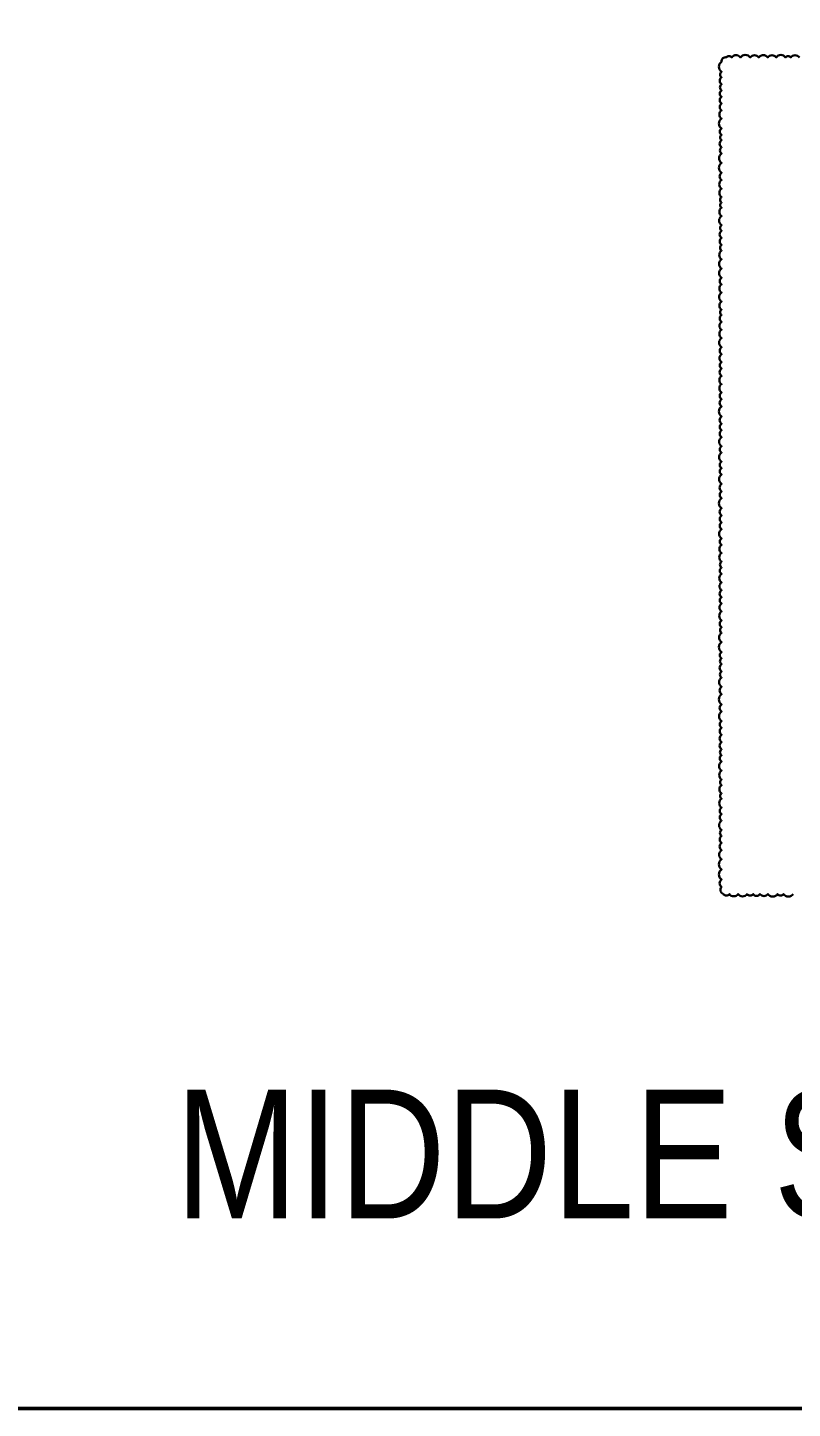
# Model space of a CAD drawing. Header units: millimetres. Extents: x 1112055 to 3390982, y -148532 to 766891.
# Drawn here: x 3024251 to 3083605, y 186588 to 293734 of the extents above; entities that cross this region are included whole.
import ezdxf

# ---------------------------------------------------------------- set-up
doc = ezdxf.new("R2010")
doc.units = ezdxf.units.MM
doc.layers.add('B TITLE BLOCK', color=250, linetype='Continuous', lineweight=0)
doc.layers.add('tb text', color=7, linetype='Continuous', lineweight=13)
doc.styles.add('SWINC', font='swissc.ttf')

msp = doc.modelspace()

# ---------------------------------------------------------------- linework, layer by layer
at = {"color": 3, "lineweight": 50}
msp.add_lwpolyline([(2725410.3, 398271.2), (3390982, 398271.2), (3390982, 186588.4), (2725410.3, 186588.4)], close=True, dxfattribs=at)
at = {"color": 2, "lineweight": 30}
msp.add_lwpolyline([(3083663.9, 226500.7, -0.52056705), (3082918.3, 226500.7, -0.52056705), (3082461.7, 226500.7, -0.52056705), (3081701.1, 226500.7, -0.52056705), (3081086.6, 226500.7, -0.52056705), (3080562.6, 226500.7, -0.52056705), (3080085.8, 226500.7, -0.52056705), (3079395.1, 226500.7, -0.52056705), (3078713.7, 226500.7, -0.52056705), (3078248.4, 226500.7, -0.52056705), (3078104, 227042.5, -0.52056705), (3078104, 227625.3, -0.52056705), (3078104, 228411.5, -0.52056705), (3078104, 229194.5, -0.52056705), (3078104, 229904.3, -0.52056705), (3078104, 230468, -0.52056705), (3078104, 231009.4, -0.52056705), (3078104, 231471.4, -0.52056705), (3078104, 232195.8, -0.52056705), (3078104, 232705.5, -0.52056705), (3078104, 233206.4, -0.52056705), (3078104, 233897.8, -0.52056705), (3078104, 234307.7, -0.52056705), (3078104, 234946.8, -0.52056705), (3078104, 235380.3, -0.52056705), (3078104, 236074.5, -0.52056705), (3078104, 236784.4, -0.52056705), (3078104, 237267.9, -0.52056705), (3078104, 237727, -0.52056705), (3078104, 238294.8, -0.52056705), (3078104, 238855.2, -0.52056705), (3078104, 239404.9, -0.52056705), (3078104, 239916.1, -0.52056705), (3078104, 240663.2, -0.52056705), (3078104, 241214.1, -0.52056705), (3078104, 242001.4, -0.52056705), (3078104, 242588.9, -0.52056705), (3078104, 243291.2, -0.52056705), (3078104, 243771.8, -0.52056705), (3078104, 244342, -0.52056705), (3078104, 244793.6, -0.52056705), (3078104, 245278.1, -0.52056705), (3078104, 246048.6, -0.52056705), (3078104, 246758.3, -0.52056705), (3078104, 247205.4, -0.52056705), (3078104, 247737.8, -0.52056705), (3078104, 248434, -0.52056705), (3078104, 249040.5, -0.52056705), (3078104, 249529.1, -0.52056705), (3078104, 250079.1, -0.52056705), (3078104, 250681.1, -0.52056705), (3078104, 251339.7, -0.52056705), (3078104, 251830.2, -0.52056705), (3078104, 252300.7, -0.52056705), (3078104, 252960.3, -0.52056705), (3078104, 253594.8, -0.52056705), (3078104, 254090.6, -0.52056705), (3078104, 254809.1, -0.52056705), (3078104, 255343.2, -0.52056705), (3078104, 255868.8, -0.52056705), (3078104, 256438.8, -0.52056705), (3078104, 257218.9, -0.52056705), (3078104, 257738.6, -0.52056705), (3078104, 258328.2, -0.52056705), (3078104, 259047, -0.52056705), (3078104, 259545.3, -0.52056705), (3078104, 260051.9, -0.52056705), (3078104, 260751.2, -0.52056705), (3078104, 261246.7, -0.52056705), (3078104, 261948.5, -0.52056705), (3078104, 262491.6, -0.52056705), (3078104, 262997.1, -0.52056705), (3078104, 263555.5, -0.52056705), (3078104, 264337.6, -0.52056705), (3078104, 264892.6, -0.52056705), (3078104, 265423.2, -0.52056705), (3078104, 266065.2, -0.52056705), (3078104, 266696, -0.52056705), (3078104, 267279.7, -0.52056705), (3078104, 267782.6, -0.52056705), (3078104, 268386.1, -0.52056705), (3078104, 268935, -0.52056705), (3078104, 269641.8, -0.52056705), (3078104, 270287.1, -0.52056705), (3078104, 270894.9, -0.52056705), (3078104, 271437.5, -0.52056705), (3078104, 271840.9, -0.52056705), (3078104, 272470.2, -0.52056705), (3078104, 273183.7, -0.52056705), (3078104, 273799, -0.52056705), (3078104, 274324.9, -0.52056705), (3078104, 275034.4, -0.52056705), (3078104, 275756.2, -0.52056705), (3078104, 276426.7, -0.52056705), (3078104, 276868.8, -0.52056705), (3078104, 277416.3, -0.52056705), (3078104, 277967.9, -0.52056705), (3078104, 278405.3, -0.52056705), (3078104, 279113.6, -0.52056705), (3078104, 279756.1, -0.52056705), (3078104, 280158.1, -0.52056705), (3078104, 280589.4, -0.52056705), (3078104, 281227.7, -0.52056705), (3078104, 281902.5, -0.52056705), (3078104, 282469.7, -0.52056705), (3078104, 283231.7, -0.52056705), (3078104, 283959.4, -0.52056705), (3078104, 284441.1, -0.52056705), (3078104, 285003.9, -0.52056705), (3078104, 285406.1, -0.52056705), (3078104, 285905.4, -0.52056705), (3078104, 286677.6, -0.52056705), (3078104, 287306.6, -0.52056705), (3078104, 287835.1, -0.52056705), (3078104, 288365.1, -0.52056705), (3078104, 288861.7, -0.52056705), (3078104, 289334.4, -0.52056705), (3078104, 289881.8, -0.52056705), (3078104, 290303.3, -0.52056705), (3078104, 291086.6, -0.52056705), (3078477, 291421.5, -0.52056705), (3078897, 291421.5, -0.52056705), (3079576.5, 291421.5, -0.52056705), (3080328.9, 291421.5, -0.52056705), (3080991.5, 291421.5, -0.52056705), (3081686.3, 291421.5, -0.52056705), (3082347.1, 291421.5, -0.52056705), (3083070.5, 291421.5, -0.52056705), (3083479.6, 291421.5, -0.52056705), (3084145.1, 291421.5, -0.52056705)], format="xyb", dxfattribs=at)

# ---------------------------------------------------------------- texts
at = {"layer": 'B TITLE BLOCK', "color": 251, "insert": (3136089.8, 254708.2), "char_height": 142.039, "attachment_point": 2, "style": 'SWINC'}
msp.add_mtext_dynamic_manual_height_columns('\\pxsm1,qj;{\\fBankGothic Lt BT|b0|i0|c0|p34;BHOOMI\\P\\ps*,q*;\\fGost|b0|i0|c0|p2;\\H0.8x;- CONSULTANTS -\\C1; }', width=371401.818, gutter_width=0, heights=[52241.9], dxfattribs=at)
at = {"layer": 'tb text', "lineweight": 30, "style": 'SWINC'}
msp.add_text('MIDDLE SCHOOL R-10 31-01-23', height=10000, rotation=360, dxfattribs=at).set_placement((3035694.9, 201330.3))

doc.saveas('drawing.dxf')
